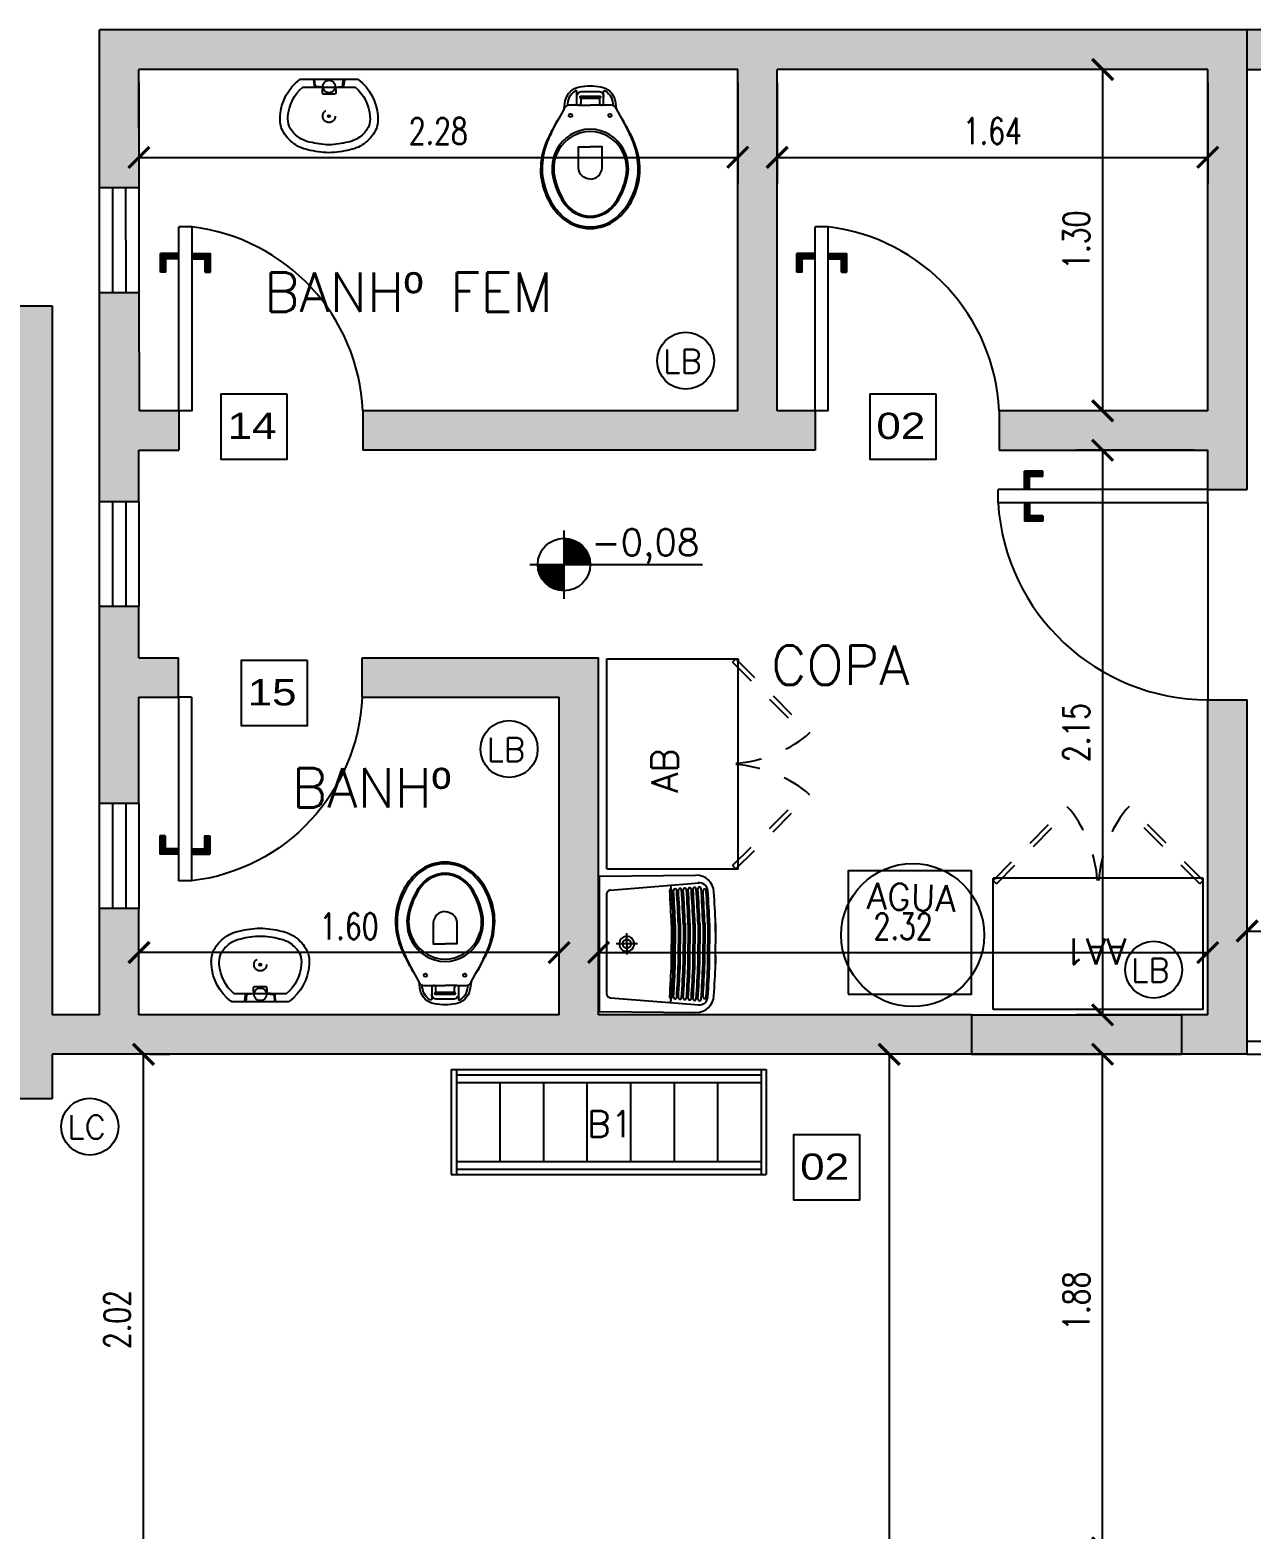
# Model space of a CAD drawing. Extents: x -36.1 to 57, y 1.4 to 46.9.
# Drawn here: x -4.8 to -0.15, y 41.24 to 46.95 of the extents above; entities that cross this region are included whole.
import ezdxf

# ---------------------------------------------------------------- set-up
doc = ezdxf.new("R2010")
doc.units = 0
doc.header["$LTSCALE"] = 0.02
doc.header["$PDMODE"] = 2
for name, pattern in [('C5', [60, 50, -5, 0, -5]), ('DASHDOT', [1, 0.5, -0.25, 0, -0.25]), ('HIDDEN2', [0.1875, 0.125, -0.0625])]:
    doc.linetypes.add(name, pattern=pattern)
doc.layers.get('0').update_dxf_attribs({"linetype": 'CONTINUOUS'})
doc.layers.get('DEFPOINTS').update_dxf_attribs({"linetype": 'CONTINUOUS'})
for name, color, linetype in [('ACESSORIOS', 6, 'CONTINUOUS'), ('BLOCOS', 1, 'CONTINUOUS'), ('CODIGO', 6, 'CONTINUOUS'), ('COTAS', 6, 'CONTINUOUS'), ('DIVISORIA', 5, 'CONTINUOUS'), ('ESQUADRIA', 1, 'CONTINUOUS'), ('ESQUADRIAS-F', 6, 'CONTINUOUS'), ('ESQUADRIAS-G', 1, 'CONTINUOUS'), ('MESAS', 1, 'CONTINUOUS'), ('PAREDE-SOL', 251, 'CONTINUOUS'), ('PAREDES', 7, 'CONTINUOUS'), ('PISO', 6, 'CONTINUOUS'), ('SAN', 6, 'CONTINUOUS'), ('TEXTO', 7, 'CONTINUOUS'), ('TEXTO-F', 6, 'CONTINUOUS')]:
    doc.layers.add(name, color=color, linetype=linetype)
doc.styles.add('COTAS', font='romans.shx', dxfattribs={"width": 0.75})
doc.styles.add('NUMERO', font='arial.ttf', dxfattribs={"width": 1.2, "height": 0.4})
doc.styles.add('ROMANS', font='simplex.shx')
doc.dimstyles.new('COTAS', dxfattribs={"dimtxt": 0.1, "dimasz": 0.08, "dimexe": 0.1, "dimexo": 0.05, "dimgap": 0.05, "dimtad": 1, "dimzin": 0, "dimdsep": 46, "dimtxsty": 'COTAS', "dimblk1": 'ARCHTICK', "dimblk2": 'ARCHTICK', "dimsah": 1, "dimcen": 2.5, "dimclrt": 1, "dimadec": 0, "dimazin": 0, "dimtfac": 1, "dimtdec": 4, "dimtmove": 2, "dimatfit": 3, "dimldrblk": 'ARCHTICK', "dimfxl": 1, "dimtvp": 1, "dimtolj": 1, "dimtzin": 0, "dimarcsym": 0})

# ---------------------------------------------------------------- blocks, each defined once
blk = doc.blocks.new('_ARCHTICK')
at = {"color": 0, "linetype": 'ByBlock', "const_width": 0.15}
blk.add_lwpolyline([(-0.5, -0.5), (0.5, 0.5)], dxfattribs=at)
blk = doc.blocks.new('*D93')
at = {"color": 0, "linetype": 'ByBlock'}
for p, q in [((-0.2126, 11.7769), (-1.6261, 11.7769)), ((-1.5261, 11.7769), (-1.5261, 2.2169)), ((-1.2633, 2.2169), (-1.6261, 2.2169))]:
    blk.add_line(p, q, dxfattribs=at)
at = {"layer": 'DEFPOINTS', "color": 0, "linetype": 'ByBlock'}
for p in [(-0.1626, 11.7769), (-1.5261, 2.2169), (-1.2133, 2.2169)]:
    blk.add_point(p, dxfattribs=at)
at = {"color": 0, "linetype": 'ByBlock', "xscale": 0.08, "yscale": 0.08, "zscale": 0.08}
for p, rotation in [((-1.5261, 11.7769), 90), ((-1.5261, 2.2169), 270)]:
    blk.add_blockref('_ARCHTICK', p, dxfattribs=dict(at, rotation=rotation))
at = {"color": 1, "linetype": 'ByBlock', "insert": (-1.6261, 6.9969), "char_height": 0.1, "attachment_point": 5, "rotation": 90, "style": 'COTAS'}
blk.add_mtext('\\A1;9.56', dxfattribs=at)
blk = doc.blocks.new('*D143')
at = {"color": 0, "linetype": 'ByBlock'}
for p, q in [((-0.1626, 11.8769), (-0.1626, 12.3462)), ((2.6498, 11.8769), (2.6498, 12.3462)), ((-0.1626, 12.2462), (2.6498, 12.2462))]:
    blk.add_line(p, q, dxfattribs=at)
at = {"layer": 'DEFPOINTS', "color": 0, "linetype": 'ByBlock'}
for p in [(2.6498, 12.2462), (-0.1626, 11.8269), (2.6498, 11.8269)]:
    blk.add_point(p, dxfattribs=at)
at = {"color": 0, "linetype": 'ByBlock', "xscale": 0.08, "yscale": 0.08, "zscale": 0.08, "rotation": 180}
blk.add_blockref('_ARCHTICK', (-0.1626, 12.2462), dxfattribs=at)
at = {"color": 0, "linetype": 'ByBlock', "xscale": 0.08, "yscale": 0.08, "zscale": 0.08}
blk.add_blockref('_ARCHTICK', (2.6498, 12.2462), dxfattribs=at)
at = {"color": 1, "linetype": 'ByBlock', "insert": (1.2436, 12.3462), "char_height": 0.1, "attachment_point": 5, "style": 'COTAS'}
blk.add_mtext('\\A1;2.81', dxfattribs=at)
blk = doc.blocks.new('B1')
at = {"layer": 'MESAS'}
for p, q in [((-0.02, 0), (1.18, 0)), ((-0.02, 0), (-0.02, -0.4)), ((0, 0), (0, -0.4)), ((0, -0.02), (1.16, -0.02)), ((0, -0.05), (1.16, -0.05)), ((0.1657, -0.05), (0.1657, -0.35)), ((0.3314, -0.05), (0.3314, -0.35)), ((0.4971, -0.05), (0.4971, -0.35)), ((0.6629, -0.05), (0.6629, -0.35)), ((0.8286, -0.05), (0.8286, -0.35)), ((0.9943, -0.05), (0.9943, -0.35)), ((1.16, 0), (1.16, -0.4)), ((1.18, 0), (1.18, -0.4)), ((0, -0.35), (1.16, -0.35)), ((0, -0.38), (1.16, -0.38)), ((-0.02, -0.4), (1.18, -0.4))]:
    blk.add_line(p, q, dxfattribs=at)
at = {"layer": 'CODIGO', "style": 'ROMANS'}
blk.add_text('B1', height=0.1, dxfattribs=at).set_placement((0.497, -0.2579))
blk = doc.blocks.new('LC')
at = {"layer": 'ACESSORIOS'}
blk.add_circle((0, 0), 0.1086, dxfattribs=at)
at = {"layer": 'CODIGO', "style": 'ROMANS'}
blk.add_text('LC', height=0.09, dxfattribs=at).set_placement((-0.0855, -0.047))
blk = doc.blocks.new('*D91')
at = {"color": 0, "linetype": 'ByBlock'}
for p, q in [((-4.3657, 9.7569), (-4.3657, 11.7769)), ((-4.3426, 11.7769), (-4.2657, 11.7769)), ((-4.6826, 9.7569), (-4.2657, 9.7569))]:
    blk.add_line(p, q, dxfattribs=at)
at = {"layer": 'DEFPOINTS', "color": 0, "linetype": 'ByBlock'}
for p in [(-4.3926, 11.7769), (-4.3657, 11.7769), (-4.7326, 9.7569)]:
    blk.add_point(p, dxfattribs=at)
at = {"color": 0, "linetype": 'ByBlock', "xscale": 0.08, "yscale": 0.08, "zscale": 0.08}
for p, rotation in [((-4.3657, 11.7769), 90), ((-4.3657, 9.7569), 270)]:
    blk.add_blockref('_ARCHTICK', p, dxfattribs=dict(at, rotation=rotation))
at = {"color": 1, "linetype": 'ByBlock', "insert": (-4.4657, 10.7669), "char_height": 0.1, "attachment_point": 5, "rotation": 90, "style": 'COTAS'}
blk.add_mtext('\\A1;2.02', dxfattribs=at)
blk = doc.blocks.new('*D90')
at = {"color": 0, "linetype": 'ByBlock'}
for p, q in [((-0.2126, 11.7769), (-0.813, 11.7769)), ((-0.713, 9.8969), (-0.713, 11.7769)), ((-0.2126, 9.8969), (-0.813, 9.8969))]:
    blk.add_line(p, q, dxfattribs=at)
at = {"layer": 'DEFPOINTS', "color": 0, "linetype": 'ByBlock'}
for p in [(-0.713, 11.7769), (-0.1626, 11.7769), (-0.1626, 9.8969)]:
    blk.add_point(p, dxfattribs=at)
at = {"color": 0, "linetype": 'ByBlock', "xscale": 0.08, "yscale": 0.08, "zscale": 0.08}
for p, rotation in [((-0.713, 11.7769), 90), ((-0.713, 9.8969), 270)]:
    blk.add_blockref('_ARCHTICK', p, dxfattribs=dict(at, rotation=rotation))
at = {"color": 1, "linetype": 'ByBlock', "insert": (-0.813, 10.8369), "char_height": 0.1, "attachment_point": 5, "rotation": 90, "style": 'COTAS'}
blk.add_mtext('\\A1;1.88', dxfattribs=at)
blk = doc.blocks.new('LB')
at = {"layer": 'ACESSORIOS'}
blk.add_circle((0, 0), 0.1086, dxfattribs=at)
at = {"layer": 'CODIGO', "style": 'ROMANS'}
blk.add_text('LB', height=0.09, dxfattribs=at).set_placement((-0.0855, -0.047))
blk = doc.blocks.new('*D142')
at = {"color": 0, "linetype": 'ByBlock'}
for p, q in [((-4.3829, 15.4769), (-4.3829, 15.0921)), ((-2.1026, 15.4769), (-2.1026, 15.0921)), ((-4.3829, 15.1921), (-2.1026, 15.1921))]:
    blk.add_line(p, q, dxfattribs=at)
at = {"layer": 'DEFPOINTS', "color": 0, "linetype": 'ByBlock'}
for p in [(-4.3829, 15.5269), (-2.1026, 15.5269), (-2.1026, 15.1921)]:
    blk.add_point(p, dxfattribs=at)
at = {"color": 0, "linetype": 'ByBlock', "xscale": 0.08, "yscale": 0.08, "zscale": 0.08, "rotation": 180}
blk.add_blockref('_ARCHTICK', (-4.3829, 15.1921), dxfattribs=at)
at = {"color": 0, "linetype": 'ByBlock', "xscale": 0.08, "yscale": 0.08, "zscale": 0.08}
blk.add_blockref('_ARCHTICK', (-2.1026, 15.1921), dxfattribs=at)
at = {"color": 1, "linetype": 'ByBlock', "insert": (-3.2428, 15.2921), "char_height": 0.1, "attachment_point": 5, "style": 'COTAS'}
blk.add_mtext('\\A1;2.28', dxfattribs=at)
blk = doc.blocks.new('*D141')
at = {"color": 0, "linetype": 'ByBlock'}
for p, q in [((-4.3826, 11.9769), (-4.3826, 12.2644)), ((-2.7826, 11.9769), (-2.7826, 12.2644)), ((-2.7826, 12.1644), (-4.3826, 12.1644))]:
    blk.add_line(p, q, dxfattribs=at)
at = {"layer": 'DEFPOINTS', "color": 0, "linetype": 'ByBlock'}
for p in [(-4.3826, 12.1644), (-4.3826, 11.9269), (-2.7826, 11.9269)]:
    blk.add_point(p, dxfattribs=at)
at = {"color": 0, "linetype": 'ByBlock', "xscale": 0.08, "yscale": 0.08, "zscale": 0.08, "rotation": 180}
blk.add_blockref('_ARCHTICK', (-4.3826, 12.1644), dxfattribs=at)
at = {"color": 0, "linetype": 'ByBlock', "xscale": 0.08, "yscale": 0.08, "zscale": 0.08}
blk.add_blockref('_ARCHTICK', (-2.7826, 12.1644), dxfattribs=at)
at = {"color": 1, "linetype": 'ByBlock', "insert": (-3.5826, 12.2644), "char_height": 0.1, "attachment_point": 5, "style": 'COTAS'}
blk.add_mtext('\\A1;1.60', dxfattribs=at)
blk = doc.blocks.new('A$C7B783AE8')
at = {"layer": 'ESQUADRIAS-F'}
blk.add_arc((-0.0332, 0.7376), 0.7384, 272.5737, 353.1841, dxfattribs=at)
at = {"layer": 'ESQUADRIAS-G'}
for p, q in [((0.5284, 0.75), (0.5284, 0.77)), ((0.5284, 0.77), (0.5984, 0.77)), ((0.5284, 0.75), (0.5784, 0.75)), ((0.5784, 0.7), (0.5784, 0.75)), ((0.5984, 0.7), (0.5984, 0.77)), ((0, 0.7), (0.7, 0.7)), ((0, 0.65), (0, 0.7)), ((0.7, 0.65), (0.7, 0.7)), ((0, 0.65), (0.7, 0.65)), ((0.5784, 0.65), (0.5784, 0.6)), ((0.5984, 0.65), (0.5984, 0.58)), ((0.5284, 0.6), (0.5784, 0.6)), ((0.5284, 0.6), (0.5284, 0.58)), ((0.5284, 0.58), (0.5984, 0.58))]:
    blk.add_line(p, q, dxfattribs=at)
for points in [[(0.5284, 0.75), (0.5784, 0.75), (0.5284, 0.77), (0.5984, 0.77)], [(0.5984, 0.7), (0.5984, 0.77), (0.5784, 0.7), (0.5784, 0.75)], [(0.5984, 0.58), (0.5984, 0.65), (0.5784, 0.6), (0.5784, 0.65)], [(0.5284, 0.58), (0.5984, 0.58), (0.5284, 0.6), (0.5784, 0.6)]]:
    blk.add_solid(points, dxfattribs=at)
blk = doc.blocks.new('A$C7BC71DF2')
at = {"layer": 'SAN'}
blk.add_line((0.0575, 0.2095), (0.0575, 0.1625), dxfattribs=at)
for points in [[(0.28, 0.186, -0.054423), (0.269, 0.106, -0.129975), (0.2405, 0.046, -0.115349), (0.19, 0.006, -0.10182), (0.14, 0, -0.216856), (0.0015, 0.0745, -0.186978), (0, 0.0775), (0, 0.186), (0, 0.2945, -0.186978), (0.0015, 0.2975, -0.216856), (0.14, 0.372, -0.10182), (0.19, 0.366, -0.115349), (0.2405, 0.326, -0.129975), (0.269, 0.266, -0.054423)], [(0.25, 0.186, -0.054504), (0.2397, 0.1124, -0.133347), (0.2173, 0.065, -0.112344), (0.1788, 0.0339, -0.097819), (0.1423, 0.0299, -0.205179), (0.03, 0.0869), (0.03, 0.2852, -0.205179), (0.1423, 0.3421, -0.097819), (0.1788, 0.3381, -0.112344), (0.2173, 0.307, -0.133347), (0.2397, 0.2596, -0.054504)]]:
    blk.add_lwpolyline(points, format="xyb", close=True, dxfattribs=at)
for points in [[(0.0359, 0.2082, -0.511016), (0.03, 0.212), (0.0275, 0.235, 0.298443), (0.0245, 0.239), (0, 0.2405)], [(0.0025, 0.2445), (0.023, 0.2425, -0.358326), (0.0295, 0.236), (0.032, 0.213, 0.447938), (0.0355, 0.2105, -0.216474), (0.0575, 0.2095)], [(0.0359, 0.1638, 0.511016), (0.03, 0.16), (0.0275, 0.137, -0.298443), (0.0245, 0.133), (0, 0.1315)], [(0.0025, 0.1275), (0.023, 0.1295, 0.358326), (0.0295, 0.136), (0.032, 0.159, -0.447938), (0.0355, 0.1615, 0.216474), (0.0575, 0.1625)]]:
    blk.add_lwpolyline(points, format="xyb", dxfattribs=at)
for centre, radius in [((0.028, 0.186), 0.024), ((0.141, 0.186), 0.004)]:
    blk.add_circle(centre, radius, dxfattribs=at)
at = {"layer": 'SAN', "linetype": 'DASHDOT'}
blk.add_circle((0.141, 0.186), 0.024, dxfattribs=at)
blk = doc.blocks.new('A$C00673D98')
at = {"layer": 'SAN'}
for points in [[(0.0886, 0.4572, 0.047116), (0.0887, 0.4577), (0.0932, 0.4869, -0.305161), (0.148, 0.54, -0.049506), (0.188, 0.544, -0.049506), (0.228, 0.54, -0.305161), (0.2828, 0.4869), (0.2873, 0.4577, 0.047116), (0.2874, 0.4572)], [(0.137, 0.47), (0.137, 0.5025), (0.137, 0.5209, 0.5854), (0.1309, 0.5244, 0.134872), (0.108, 0.5, 0.082359), (0.1003, 0.4687)], [(0.137, 0.5025, -0.414214), (0.157, 0.5225), (0.188, 0.5225), (0.219, 0.5225, -0.414214), (0.239, 0.5025)], [(0.239, 0.47), (0.239, 0.5025), (0.239, 0.5209, -0.5854), (0.2451, 0.5244, -0.134872), (0.268, 0.5, -0.082359), (0.2757, 0.4687)], [(0.143, 0.47), (0.1075, 0.47, 0.269143), (0.0902, 0.4599), (0.0886, 0.4572, -0.044891), (0.0883, 0.4567), (0.068, 0.42, 0.036783), (0.056, 0.4, 0.0196), (0.035, 0.36, 0.056836), (0.01, 0.3, 0.089116), (0, 0.2, 0.095425), (0.0325, 0.1, 0.091656), (0.088, 0.0345, 0.16072), (0.188, 0, 0.16072), (0.288, 0.0345, 0.091656), (0.3435, 0.1, 0.095425), (0.376, 0.2, 0.089116), (0.366, 0.3, 0.056836), (0.341, 0.36, 0.0196), (0.32, 0.4, 0.036783), (0.308, 0.42), (0.2877, 0.4567, -0.044891), (0.2874, 0.4572), (0.2858, 0.4599, 0.269143), (0.2685, 0.47), (0.233, 0.47)], [(0.143, 0.47, 0.414214), (0.153, 0.48), (0.153, 0.493, 0.226163), (0.1504, 0.4984, -0.733322), (0.153, 0.505), (0.188, 0.505), (0.223, 0.505, -0.733322), (0.2256, 0.4984, 0.226163), (0.223, 0.493), (0.223, 0.48, 0.414214), (0.233, 0.47)], [(0.068, 0.42), (0.057, 0.4, 0.0204), (0.038, 0.36, 0.050595), (0.0145, 0.3, 0.089432), (0.0065, 0.2, 0.098712), (0.0405, 0.1, 0.072481), (0.088, 0.043, 0.182574), (0.188, 0.007, 0.182574), (0.288, 0.043, 0.072481), (0.3355, 0.1, 0.098712), (0.3695, 0.2, 0.089432), (0.3615, 0.3, 0.050595), (0.338, 0.36, 0.0204), (0.319, 0.4), (0.308, 0.42)], [(0.188, 0.188, -0.394755), (0.143, 0.232), (0.143, 0.312), (0.188, 0.312)], [(0.188, 0.188, 0.394755), (0.233, 0.232), (0.233, 0.312), (0.188, 0.312)]]:
    blk.add_lwpolyline(points, format="xyb", dxfattribs=at)
for points in [[(0.143, 0.47), (0.1879, 0.47)], [(0.153, 0.4965), (0.188, 0.4965), (0.223, 0.4965)], [(0.233, 0.47), (0.1881, 0.47)]]:
    blk.add_lwpolyline(points, dxfattribs=at)
for points in [[(0.316, 0.3, 0.278895), (0.188, 0.3785, 0.278895), (0.06, 0.3, 0.167831), (0.0455, 0.2, 0.098952), (0.086, 0.1, 0.247323), (0.188, 0.043, 0.247323), (0.29, 0.1, 0.098952), (0.3305, 0.2, 0.167831)], [(0.307, 0.3, 0.264523), (0.188, 0.37, 0.264523), (0.069, 0.3, 0.185303), (0.0515, 0.2, 0.106842), (0.093, 0.1, 0.250606), (0.188, 0.048, 0.250606), (0.283, 0.1, 0.106842), (0.3245, 0.2, 0.185303)]]:
    blk.add_lwpolyline(points, format="xyb", close=True, dxfattribs=at)
for centre in [(0.113, 0.431), (0.263, 0.431)]:
    blk.add_circle(centre, 0.0065, dxfattribs=at)
blk = doc.blocks.new('*D140')
at = {"color": 0, "linetype": 'ByBlock'}
for p, q in [((-0.3626, 15.5269), (-0.813, 15.5269)), ((-0.713, 15.5269), (-0.713, 14.2269)), ((-0.3626, 14.2269), (-0.813, 14.2269))]:
    blk.add_line(p, q, dxfattribs=at)
at = {"layer": 'DEFPOINTS', "color": 0, "linetype": 'ByBlock'}
for p in [(-0.3126, 15.5269), (-0.713, 14.2269), (-0.3126, 14.2269)]:
    blk.add_point(p, dxfattribs=at)
at = {"color": 0, "linetype": 'ByBlock', "xscale": 0.08, "yscale": 0.08, "zscale": 0.08}
for p, rotation in [((-0.713, 15.5269), 90), ((-0.713, 14.2269), 270)]:
    blk.add_blockref('_ARCHTICK', p, dxfattribs=dict(at, rotation=rotation))
at = {"color": 1, "linetype": 'ByBlock', "insert": (-0.813, 14.8769), "char_height": 0.1, "attachment_point": 5, "rotation": 90, "style": 'COTAS'}
blk.add_mtext('\\A1;1.30', dxfattribs=at)
blk = doc.blocks.new('*D138')
at = {"color": 0, "linetype": 'ByBlock'}
for p, q in [((-2.6326, 11.9769), (-2.6326, 12.2644)), ((-0.3126, 11.9769), (-0.3126, 12.2644)), ((-2.6326, 12.1644), (-0.3126, 12.1644))]:
    blk.add_line(p, q, dxfattribs=at)
at = {"layer": 'DEFPOINTS', "color": 0, "linetype": 'ByBlock'}
for p in [(-0.3126, 12.1644), (-2.6326, 11.9269), (-0.3126, 11.9269)]:
    blk.add_point(p, dxfattribs=at)
at = {"color": 0, "linetype": 'ByBlock', "xscale": 0.08, "yscale": 0.08, "zscale": 0.08, "rotation": 180}
blk.add_blockref('_ARCHTICK', (-2.6326, 12.1644), dxfattribs=at)
at = {"color": 0, "linetype": 'ByBlock', "xscale": 0.08, "yscale": 0.08, "zscale": 0.08}
blk.add_blockref('_ARCHTICK', (-0.3126, 12.1644), dxfattribs=at)
at = {"color": 1, "linetype": 'ByBlock', "insert": (-1.4726, 12.2644), "char_height": 0.1, "attachment_point": 5, "style": 'COTAS'}
blk.add_mtext('\\A1;2.32', dxfattribs=at)
blk = doc.blocks.new('AB')
at = {"layer": 'CODIGO', "linetype": 'HIDDEN2'}
for p, q in [((0, -0.491), (0.281, -0.7729)), ((0.0127, -0.4782), (0.2937, -0.7602)), ((0.7873, -0.4782), (0.5063, -0.7602)), ((0.8, -0.491), (0.519, -0.7729)), ((0.281, -0.7729), (0.2937, -0.7602)), ((0.519, -0.7729), (0.5063, -0.7602))]:
    blk.add_line(p, q, dxfattribs=at)
for centre, start, end in [((-0.0946, -0.4559), 321.9199, 355.9227), ((0.8946, -0.4559), 184.0773, 218.0801)]:
    blk.add_arc(centre, 0.4933, start, end, dxfattribs=at)
at = {"layer": 'MESAS'}
for p, q in [((0, 0), (0.8, 0)), ((0, 0), (0, -0.5)), ((0.8, 0), (0.8, -0.5)), ((0, -0.5), (0.013, -0.5)), ((0.013, -0.5), (0.782, -0.5)), ((0.782, -0.5), (0.8, -0.5)), ((0.8, -0.5), (0.787, -0.5))]:
    blk.add_line(p, q, dxfattribs=at)
at = {"layer": 'MESAS', "linetype": 'HIDDEN2'}
for p, q in [((0.0127, -0.4782), (0, -0.491)), ((0.7873, -0.4782), (0.8, -0.491))]:
    blk.add_line(p, q, dxfattribs=at)
at = {"layer": 'CODIGO', "style": 'ROMANS'}
blk.add_text('AB', height=0.1, dxfattribs=at).set_placement((0.291, -0.2702))
blk = doc.blocks.new('C05-022P')
for p, q in [((0.0036, 0.3244), (0.4638, 0.3286)), ((0.0036, 0.3244), (0.0036, 0.0578)), ((0.0038, 0.3244), (0.0038, -0.3202)), ((0.0567, 0.2582), (0.4793, 0.2926)), ((0.0381, 0.238), (0.0381, -0.2342)), ((0.3474, 0.0942), (0.3474, 0.0019)), ((0.3571, 0.0944), (0.3571, 0.0019)), ((0.3653, 0.0946), (0.3653, 0.0019)), ((0.3805, 0.0949), (0.3805, 0.0019)), ((0.3886, 0.0983), (0.3886, 0.0019)), ((0.4038, 0.0983), (0.4038, 0.0019)), ((0.412, 0.0983), (0.412, 0.0019)), ((0.4272, 0.0983), (0.4272, 0.0019)), ((0.4353, 0.0983), (0.4353, 0.0019)), ((0.4506, 0.0983), (0.4506, 0.0019)), ((0.4587, 0.0983), (0.4587, 0.0019)), ((0.4739, 0.0983), (0.4739, 0.0019)), ((0.482, 0.0983), (0.482, 0.0019)), ((0.4973, 0.0983), (0.4973, 0.0019)), ((0.5054, 0.0983), (0.5054, 0.0019)), ((0.5206, 0.0983), (0.5206, 0.0019)), ((0.5288, 0.0983), (0.5288, 0.0019)), ((0.557, 0.0983), (0.557, 0.0019)), ((0.557, 0.0578), (0.557, 0.0983)), ((0.3474, -0.0905), (0.3474, 0.0019)), ((0.3571, -0.0907), (0.3571, 0.0019)), ((0.3653, -0.0908), (0.3653, 0.0019)), ((0.3805, -0.0911), (0.3805, 0.0019)), ((0.3886, -0.0946), (0.3886, 0.0019)), ((0.4038, -0.0946), (0.4038, 0.0019)), ((0.412, -0.0946), (0.412, 0.0019)), ((0.4272, -0.0946), (0.4272, 0.0019)), ((0.4353, -0.0946), (0.4353, 0.0019)), ((0.4506, -0.0946), (0.4506, 0.0019)), ((0.4587, -0.0946), (0.4587, 0.0019)), ((0.4739, -0.0946), (0.4739, 0.0019)), ((0.482, -0.0946), (0.482, 0.0019)), ((0.4973, -0.0946), (0.4973, 0.0019)), ((0.5054, -0.0946), (0.5054, 0.0019)), ((0.5206, -0.0946), (0.5206, 0.0019)), ((0.5288, -0.0946), (0.5288, 0.0019)), ((0.557, -0.0946), (0.557, 0.0019)), ((0.0036, -0.3206), (0.0036, -0.0541)), ((0.557, -0.0541), (0.557, -0.0946)), ((0.0567, -0.2544), (0.4793, -0.2888)), ((0.0036, -0.3206), (0.4638, -0.3248))]:
    blk.add_line(p, q)
at = {"linetype": 'C5'}
for p, q in [((0.1852, 0.0019), (0.0839, 0.0019)), ((0.1345, 0.0019), (0.1345, 0.0525)), ((0.1345, 0.0019), (0.1345, -0.0488))]:
    blk.add_line(p, q, dxfattribs=at)
for centre, radius, start, end in [((0.4646, 0.2437), 0.0849, 3.55001, 90.52562), ((0.4801, 0.2519), 0.0407, 3.61053, 98.09777), ((0.0584, 0.238), 0.0203, 94.6512, 180), ((0.3341, 0.2702), 0.0116, 299.28018, 69.77982), ((0.3438, 0.2571), 0.00497, 350.82459, 196.63411), ((-5.9608, -0.155), 6.3132, 2.2622, 3.72935), ((-5.9608, -0.155), 6.3229, 2.26046, 3.72935), ((0.3645, 0.256), 0.00762, 3.71758, 183.71761), ((-5.9608, -0.155), 6.331, 2.25901, 3.71758), ((-5.9608, -0.155), 6.3462, 2.2563, 3.71758), ((0.3877, 0.2578), 0.00762, 3.71996, 183.71999), ((-5.9608, -0.155), 6.3543, 2.22557, 3.71996), ((-5.9608, -0.155), 6.3696, 2.22557, 3.71996), ((0.411, 0.2596), 0.00762, 3.72233, 183.72234), ((-5.9608, -0.155), 6.3777, 2.22557, 3.72233), ((-5.9608, -0.155), 6.3929, 2.22557, 3.72233), ((0.4343, 0.2614), 0.00762, 3.72467, 183.7247), ((-5.9608, -0.155), 6.401, 2.22557, 3.72935), ((-5.9608, -0.155), 6.4163, 2.22557, 3.72467), ((0.4576, 0.2631), 0.00762, 3.727, 183.72701), ((-5.9608, -0.155), 6.4244, 2.22557, 3.72935), ((-5.9608, -0.155), 6.4396, 2.22557, 3.727), ((0.4809, 0.2649), 0.00762, 3.72934, 183.72935), ((-5.9608, -0.155), 6.4477, 2.22557, 3.72935), ((-5.9608, -0.155), 6.463, 2.22557, 3.72935), ((0.505, 0.2545), 0.00769, 355.41161, 191.81672), ((-5.9608, -0.155), 6.4711, 2.22557, 3.61416), ((-5.9608, -0.155), 6.4863, 2.22557, 3.61416), ((-5.9608, -0.155), 6.4945, 2.22557, 3.61416), ((-5.9608, -0.155), 6.5227, 2.22557, 3.55002), ((0.1345, 0.0019), 0.0354, 0, 180), ((0.1345, 0.0019), 0.0354, 180, 0), ((0.1345, 0.0019), 0.0205, 0, 180), ((0.1345, 0.0019), 0.0205, 180, 0), ((-5.9608, 0.1587), 6.3132, 356.27065, 357.7378), ((-5.9608, 0.1587), 6.3229, 356.27065, 357.73954), ((-5.9608, 0.1587), 6.331, 356.28242, 357.74099), ((-5.9608, 0.1587), 6.3462, 356.28242, 357.7437), ((-5.9608, 0.1587), 6.3543, 356.28004, 357.77443), ((-5.9608, 0.1587), 6.3696, 356.28004, 357.77443), ((-5.9608, 0.1587), 6.3777, 356.27767, 357.77443), ((-5.9608, 0.1587), 6.3929, 356.27767, 357.77443), ((-5.9608, 0.1587), 6.401, 356.27065, 357.77443), ((-5.9608, 0.1587), 6.4163, 356.27533, 357.77443), ((-5.9608, 0.1587), 6.4244, 356.27065, 357.77443), ((-5.9608, 0.1587), 6.4396, 356.273, 357.77443), ((-5.9608, 0.1587), 6.4477, 356.27065, 357.77443), ((-5.9608, 0.1587), 6.463, 356.27065, 357.77443), ((-5.9608, 0.1587), 6.4711, 356.38584, 357.77443), ((-5.9608, 0.1587), 6.4863, 356.38584, 357.77443), ((-5.9608, 0.1587), 6.4945, 356.38584, 357.77443), ((-5.9608, 0.1587), 6.5227, 356.44998, 357.77443), ((0.0584, -0.2342), 0.0203, 180, 265.3488), ((0.3341, -0.2664), 0.0116, 290.22018, 60.71982), ((0.3438, -0.2533), 0.00497, 163.36589, 9.17541), ((0.3645, -0.2523), 0.00762, 176.28239, 356.28242), ((0.3877, -0.254), 0.00762, 176.28001, 356.28004), ((0.411, -0.2558), 0.00762, 176.27766, 356.27767), ((0.4343, -0.2576), 0.00762, 176.2753, 356.27533), ((0.4576, -0.2594), 0.00762, 176.27299, 356.273), ((0.4646, -0.2399), 0.0849, 269.47438, 356.44999), ((0.4809, -0.2612), 0.00762, 176.27065, 356.27066), ((0.4801, -0.2481), 0.0407, 261.90223, 356.38947), ((0.505, -0.2508), 0.00769, 168.18328, 4.58839)]:
    blk.add_arc(centre, radius, start, end)
blk = doc.blocks.new('*D137')
at = {"color": 0, "linetype": 'ByBlock'}
for p, q in [((-0.3626, 14.0769), (-0.813, 14.0769)), ((-0.713, 14.0769), (-0.713, 11.9269)), ((-0.3626, 11.9269), (-0.813, 11.9269))]:
    blk.add_line(p, q, dxfattribs=at)
at = {"layer": 'DEFPOINTS', "color": 0, "linetype": 'ByBlock'}
for p in [(-0.3126, 14.0769), (-0.713, 11.9269), (-0.3126, 11.9269)]:
    blk.add_point(p, dxfattribs=at)
at = {"color": 0, "linetype": 'ByBlock', "xscale": 0.08, "yscale": 0.08, "zscale": 0.08}
for p, rotation in [((-0.713, 14.0769), 90), ((-0.713, 11.9269), 270)]:
    blk.add_blockref('_ARCHTICK', p, dxfattribs=dict(at, rotation=rotation))
at = {"color": 1, "linetype": 'ByBlock', "insert": (-0.813, 13.0019), "char_height": 0.1, "attachment_point": 5, "rotation": 90, "style": 'COTAS'}
blk.add_mtext('\\A1;2.15', dxfattribs=at)
blk = doc.blocks.new('A$C05567B69')
at = {"layer": 'ESQUADRIAS-F'}
blk.add_arc((0.8, 0), 0.8, 93.5833, 180, dxfattribs=at)
at = {"layer": 'ESQUADRIAS-G'}
for p, q in [((0.75, 0), (0.75, 0.7984)), ((0.75, 0.7984), (0.8, 0.7984)), ((0.8, 0), (0.8, 0.7984)), ((0.68, 0.6284), (0.68, 0.6984)), ((0.75, 0.6984), (0.68, 0.6984)), ((0.8, 0.6984), (0.87, 0.6984)), ((0.87, 0.6284), (0.87, 0.6984)), ((0.7, 0.6284), (0.68, 0.6284)), ((0.7, 0.6284), (0.7, 0.6784)), ((0.75, 0.6784), (0.7, 0.6784)), ((0.8, 0.6784), (0.85, 0.6784)), ((0.85, 0.6284), (0.85, 0.6784)), ((0.85, 0.6284), (0.87, 0.6284)), ((0.75, 0), (0.8, 0))]:
    blk.add_line(p, q, dxfattribs=at)
for points in [[(0.68, 0.6984), (0.75, 0.6984), (0.7, 0.6784), (0.75, 0.6784)], [(0.68, 0.6284), (0.68, 0.6984), (0.7, 0.6284), (0.7, 0.6784)], [(0.8, 0.6984), (0.87, 0.6984), (0.8, 0.6784), (0.85, 0.6784)], [(0.85, 0.6284), (0.85, 0.6784), (0.87, 0.6284), (0.87, 0.6984)]]:
    blk.add_solid(points, dxfattribs=at)
blk = doc.blocks.new('AA1')
at = {"layer": 'CODIGO', "linetype": 'HIDDEN2'}
for p, q in [((0, -0.491), (0.281, -0.7729)), ((0.0127, -0.4782), (0.2937, -0.7602)), ((0.7873, -0.4782), (0.5063, -0.7602)), ((0.8, -0.491), (0.519, -0.7729)), ((0.281, -0.7729), (0.2937, -0.7602)), ((0.519, -0.7729), (0.5063, -0.7602))]:
    blk.add_line(p, q, dxfattribs=at)
for centre, start, end in [((-0.0946, -0.4559), 321.9199, 355.9227), ((0.8946, -0.4559), 184.0773, 218.0801)]:
    blk.add_arc(centre, 0.4933, start, end, dxfattribs=at)
at = {"layer": 'MESAS'}
for p, q in [((0, 0), (0, -0.5)), ((0, 0), (0.8, 0)), ((0.8, 0), (0.8, -0.5)), ((0, -0.5), (0.013, -0.5)), ((0.013, -0.5), (0.782, -0.5)), ((0.782, -0.5), (0.8, -0.5)), ((0.8, -0.5), (0.787, -0.5))]:
    blk.add_line(p, q, dxfattribs=at)
at = {"layer": 'MESAS', "linetype": 'HIDDEN2'}
for p, q in [((0.0127, -0.4782), (0, -0.491)), ((0.7873, -0.4782), (0.8, -0.491))]:
    blk.add_line(p, q, dxfattribs=at)
at = {"layer": 'CODIGO', "style": 'ROMANS'}
blk.add_text('AA1', height=0.1, dxfattribs=at).set_placement((0.291, -0.2702))
blk = doc.blocks.new('*D139')
at = {"color": 0, "linetype": 'ByBlock'}
for p, q in [((-1.9526, 15.4769), (-1.9526, 15.0921)), ((-0.3126, 15.4769), (-0.3126, 15.0921)), ((-1.9526, 15.1921), (-0.3126, 15.1921))]:
    blk.add_line(p, q, dxfattribs=at)
at = {"layer": 'DEFPOINTS', "color": 0, "linetype": 'ByBlock'}
for p in [(-1.9526, 15.5269), (-0.3126, 15.5269), (-0.3126, 15.1921)]:
    blk.add_point(p, dxfattribs=at)
at = {"color": 0, "linetype": 'ByBlock', "xscale": 0.08, "yscale": 0.08, "zscale": 0.08, "rotation": 180}
blk.add_blockref('_ARCHTICK', (-1.9526, 15.1921), dxfattribs=at)
at = {"color": 0, "linetype": 'ByBlock', "xscale": 0.08, "yscale": 0.08, "zscale": 0.08}
blk.add_blockref('_ARCHTICK', (-0.3126, 15.1921), dxfattribs=at)
at = {"color": 1, "linetype": 'ByBlock', "insert": (-1.1326, 15.2921), "char_height": 0.1, "attachment_point": 5, "style": 'COTAS'}
blk.add_mtext('\\A1;1.64', dxfattribs=at)

msp = doc.modelspace()

# ---------------------------------------------------------------- hatches: boundary and pattern name
at = {"layer": 'PAREDE-SOL'}
for points in [[(-0.3126, 46.7973), (-0.3126, 45.4973), (-1.1075, 45.4973), (-1.1075, 45.3473), (-0.3126, 45.3473), (-0.3126, 45.1973), (-0.1626, 45.1973), (-0.1626, 46.7973), (-0.1626, 46.9473), (-4.5326, 46.9473), (-4.5326, 46.3473), (-4.3821, 46.3473), (-4.3829, 46.7973), (-2.1026, 46.7973), (-2.1026, 45.4973), (-3.5304, 45.4973), (-3.5304, 45.3473), (-1.8075, 45.3473), (-1.8075, 45.4973), (-1.9526, 45.4973), (-1.9526, 46.7973)], [(-0.3126, 43.1973), (-0.4126, 43.1973), (-0.4126, 43.0473), (-0.1626, 43.0473), (-0.1626, 44.3973), (-0.3126, 44.3973)], [(-0.4126, 43.0473), (-0.4126, 43.1973), (-1.2126, 43.1973), (-1.2126, 43.0473)]]:
    msp.add_hatch(color=256, dxfattribs=at).paths.add_polyline_path(points)
h = msp.add_hatch(color=256, dxfattribs=at)
h.paths.add_polyline_path([(-0.1626, 46.9473), (-0.1626, 46.7973), (1.7074, 46.7973), (3.8574, 46.7973), (3.8574, 45.5373), (7.2174, 45.5373), (7.2174, 42.6316), (7.2182, 42.6316), (7.2182, 42.6196), (7.236, 42.6196, -1), (7.236, 42.6151), (7.2174, 42.6151), (7.2174, 42.5949, 0.00373), (7.2359, 42.5989, -1.185249), (7.2368, 42.5945, -0.003911), (7.2174, 42.5903), (7.2174, 40.0336), (7.3674, 40.0336), (7.3674, 46.9473)])
h.paths.add_polyline_path([(7.2174, 46.7973), (7.2174, 45.6873), (4.0074, 45.6873), (4.0074, 46.7973)], flags=16)
h.paths.add_polyline_path([(7.217, 42.5949, 0.00006), (7.2173, 42.5949), (7.217, 42.5949)], flags=17)
h.paths.add_polyline_path([(7.3674, 38.3547), (7.2174, 38.3547), (7.2174, 34.2294), (6.4752, 33.4873), (5.9274, 33.4873), (3.2123, 33.4873), (3.2123, 33.3373), (5.9274, 33.3373), (6.5374, 33.3373), (7.3674, 34.1673)])
h = msp.add_hatch(color=256, dxfattribs=at)
h.paths.add_polyline_path([(-4.3804, 45.4973), (-4.3817, 45.9473), (-4.5326, 45.9473), (-4.5326, 45.1523), (-4.3829, 45.1523), (-4.3829, 45.3473), (-4.2304, 45.3473), (-4.2304, 45.4973)])
h.paths.add_polyline_path([(-4.5326, 44.0023), (-4.3826, 44.0023), (-4.3826, 44.4073), (-4.2326, 44.4073), (-4.2326, 44.5573), (-4.3829, 44.5573), (-4.3829, 44.7523), (-4.5326, 44.7523)])
h = msp.add_hatch(color=256, dxfattribs=at)
h.paths.add_polyline_path([(-4.8626, 45.7473), (-4.8626, 42.8773), (-4.7126, 42.8773), (-4.7126, 43.0473), (-1.2126, 43.0473), (-1.2126, 43.1973), (-2.6326, 43.1973), (-2.6326, 44.5573), (-3.5326, 44.5573), (-3.5326, 44.4073), (-2.7826, 44.4073), (-2.7826, 43.1973), (-4.3826, 43.1973), (-4.3826, 43.6023), (-4.5326, 43.6023), (-4.5326, 43.1973), (-4.7126, 43.1973), (-4.7126, 45.8973), (-12.5126, 45.8973), (-12.5126, 33.3373), (-11.4026, 33.3373), (-11.4026, 33.4873), (-12.3626, 33.4873), (-12.3626, 45.7473), (-11.1226, 45.7473), (-11.1226, 44.6773), (-10.9726, 44.6773), (-10.9726, 45.7473)])
h.paths.add_polyline_path([(-11.1573, 44.6916), (-10.9739, 44.6916), (-10.9739, 44.8416), (-11.1573, 44.8416)], flags=25)

# ---------------------------------------------------------------- linework, layer by layer
at = {"layer": 'COTAS'}
for p, q in [((-2.7641, 45.0418), (-2.7641, 44.7818)), ((-2.8941, 44.9118), (-2.2369, 44.9118))]:
    msp.add_line(p, q, dxfattribs=at)
at = {"layer": 'COTAS', "const_width": 0.1}
for points in [[(-2.7141, 44.9118, 0.414214), (-2.7641, 44.9618, 1)], [(-2.8141, 44.9118, 0.414214), (-2.7641, 44.8618, 0.414214)]]:
    msp.add_lwpolyline(points, format="xyb", dxfattribs=at)
at = {"layer": 'COTAS'}
msp.add_circle((-2.7641, 44.9118), 0.1, dxfattribs=at)
at = {"layer": 'DIVISORIA'}
for p, q in [((-0.1626, 43.0973), (-0.0284, 43.0973)), ((-0.1626, 43.0473), (-0.0284, 43.0473))]:
    msp.add_line(p, q, dxfattribs=at)
msp.add_lwpolyline([(-1.6815, 43.2766), (-1.2118, 43.2766), (-1.2118, 43.7458), (-1.6815, 43.7458)], close=True, dxfattribs=at)
msp.add_circle((-1.4364, 43.501), 0.2724, dxfattribs=at)
at = {"layer": 'ESQUADRIA'}
for p, q in [((-4.5326, 45.9473), (-4.5326, 46.3473)), ((-4.4826, 45.9473), (-4.4826, 46.3473)), ((-4.4317, 45.9472), (-4.4321, 46.3472)), ((-4.3817, 45.9473), (-4.3821, 46.3473)), ((-4.5326, 44.7523), (-4.5326, 45.1523)), ((-4.4826, 44.7523), (-4.4826, 45.1523)), ((-4.4329, 45.1523), (-4.4329, 44.7523)), ((-4.3829, 45.1523), (-4.3829, 44.7523)), ((-4.5326, 43.6023), (-4.5326, 44.0023)), ((-4.4826, 43.6023), (-4.4826, 44.0023)), ((-4.4326, 44.0023), (-4.4326, 43.6023)), ((-4.3826, 44.0023), (-4.3826, 43.6023))]:
    msp.add_line(p, q, dxfattribs=at)
at = {"layer": 'PAREDE-SOL'}
msp.add_line((-0.1626, 46.7973), (-0.1626, 46.9473), dxfattribs=at)
at = {"layer": 'PAREDES'}
for p, q in [((7.3674, 46.9473), (-4.5326, 46.9473)), ((-4.5326, 46.3473), (-4.5326, 46.9473)), ((-2.1026, 46.7973), (-4.3829, 46.7973)), ((-4.3821, 46.3473), (-4.3829, 46.7973)), ((-2.1026, 45.4973), (-2.1026, 46.7973)), ((-1.9526, 45.4973), (-1.9526, 46.7973)), ((-0.3126, 46.7973), (-1.9526, 46.7973)), ((-0.3126, 45.4973), (-0.3126, 46.7973)), ((-0.1626, 46.7973), (1.7074, 46.7973)), ((-0.1626, 45.1973), (-0.1626, 46.7973)), ((-4.5326, 46.3473), (-4.3821, 46.3473)), ((-4.5326, 45.1523), (-4.5326, 45.9473)), ((-4.5326, 45.9473), (-4.3817, 45.9473)), ((-4.3804, 45.4973), (-4.3817, 45.9473)), ((-12.5126, 45.8973), (-4.7126, 45.8973)), ((-4.7126, 45.8973), (-4.7126, 43.1973)), ((-4.2304, 45.4973), (-4.3804, 45.4973)), ((-4.2304, 45.4973), (-4.2304, 45.3473)), ((-2.1026, 45.4973), (-3.5304, 45.4973)), ((-3.5304, 45.4973), (-3.5304, 45.3473)), ((-1.8026, 45.4973), (-1.9526, 45.4973)), ((-1.8075, 45.4973), (-1.8075, 45.3473)), ((-0.3126, 45.4973), (-1.1075, 45.4973)), ((-1.1075, 45.4973), (-1.1075, 45.3473)), ((-4.3829, 45.1523), (-4.3829, 45.3473)), ((-4.3829, 45.3473), (-4.2304, 45.3473)), ((-1.8075, 45.3473), (-3.5304, 45.3473)), ((-1.1075, 45.3473), (-0.3126, 45.3473)), ((-0.3126, 45.1973), (-0.3126, 45.3473)), ((-0.3126, 45.1973), (-0.1626, 45.1973)), ((-4.5326, 45.1523), (-4.3829, 45.1523)), ((-4.3829, 44.7523), (-4.5326, 44.7523)), ((-4.5326, 44.0023), (-4.5326, 44.7523)), ((-4.3829, 44.5573), (-4.3829, 44.7523)), ((-4.3829, 44.5573), (-4.2326, 44.5573)), ((-4.2326, 44.4073), (-4.2326, 44.5573)), ((-3.5326, 44.5573), (-2.6326, 44.5573)), ((-3.5326, 44.4073), (-3.5326, 44.5573)), ((-2.6326, 43.1973), (-2.6326, 44.5573)), ((-4.3826, 44.0023), (-4.3826, 44.4073)), ((-4.3826, 44.4073), (-4.2326, 44.4073)), ((-3.5326, 44.4073), (-2.7826, 44.4073)), ((-2.7826, 43.1973), (-2.7826, 44.4073)), ((-0.3126, 44.3973), (-0.1626, 44.3973)), ((-0.3126, 43.1973), (-0.3126, 44.3973)), ((-0.1626, 43.0473), (-0.1626, 44.3973)), ((-4.3826, 44.0023), (-4.5326, 44.0023)), ((-4.3826, 43.6023), (-4.5326, 43.6023)), ((-4.5326, 43.1973), (-4.5326, 43.6023)), ((-4.3826, 43.1973), (-4.3826, 43.6023)), ((-4.5326, 43.1973), (-4.7126, 43.1973)), ((-2.7826, 43.1973), (-4.3826, 43.1973)), ((-1.2126, 43.1973), (-2.6326, 43.1973)), ((-1.2126, 43.1973), (-1.2126, 43.0473)), ((-1.2126, 43.1973), (-0.4126, 43.1973)), ((-0.3126, 43.1973), (-0.4126, 43.1973)), ((-0.4126, 43.1973), (-0.4126, 43.0473)), ((-4.7126, 43.0473), (-4.7126, 42.8773)), ((-1.2126, 43.0473), (-4.7126, 43.0473)), ((-1.2126, 43.0473), (-0.4126, 43.0473)), ((-0.1626, 43.0473), (-0.4126, 43.0473)), ((-4.7126, 42.8773), (-4.8626, 42.8773))]:
    msp.add_line(p, q, dxfattribs=at)
at = {"layer": 'PISO'}
msp.add_line((-0.3126, 45.1473), (-0.3126, 44.3973), dxfattribs=at)
at = {"layer": 'TEXTO-F'}
for points in [[(-3.8193, 45.5621), (-3.8193, 45.3121), (-4.0693, 45.3121), (-4.0693, 45.5621)], [(-1.3485, 45.5621), (-1.3485, 45.3121), (-1.5985, 45.3121), (-1.5985, 45.5621)], [(-3.7427, 44.5476), (-3.7427, 44.2976), (-3.9927, 44.2976), (-3.9927, 44.5476)], [(-1.6387, 42.7413), (-1.6387, 42.4913), (-1.8887, 42.4913), (-1.8887, 42.7413)]]:
    msp.add_lwpolyline(points, close=True, dxfattribs=at)

# ---------------------------------------------------------------- block references
at = {"rotation": 90}
msp.add_blockref('AB', (-2.6008, 43.7529), dxfattribs=at)
at = {"layer": 'BLOCOS'}
for name, p in [('LB', (-2.3007, 45.6881)), ('LB', (-2.9732, 44.2094)), ('LB', (-0.5186, 43.3693)), ('B1', (-3.1737, 42.9895)), ('LC', (-4.5697, 42.7717))]:
    msp.add_blockref(name, p, dxfattribs=at)
at = {"layer": 'BLOCOS', "rotation": 180}
msp.add_blockref('AA1', (-0.3303, 43.2182), dxfattribs=at)
at = {"layer": 'PISO'}
msp.add_blockref('A$C00673D98', (-2.8523, 46.1909), dxfattribs=at)
for name, p, rotation in [('A$C7B783AE8', (-3.5304, 45.4973), 90), ('A$C7B783AE8', (-1.1075, 45.4973), 90), ('A$C05567B69', (-0.3126, 44.3973), 90), ('A$C00673D98', (-3.0289, 43.7792), 180)]:
    msp.add_blockref(name, p, dxfattribs=dict(at, rotation=rotation))
at = {"layer": 'PISO', "xscale": -1, "rotation": 90}
msp.add_blockref('A$C7B783AE8', (-3.5326, 44.4073), dxfattribs=at)
at = {"layer": 'PISO', "xscale": 0.8, "yscale": 0.8, "zscale": 0.8}
msp.add_blockref('C05-022P', (-2.6326, 43.4661), dxfattribs=at)
at = {"layer": 'SAN'}
for p, rotation in [((-3.8451, 46.7602), 270), ((-3.7347, 43.2474), 90)]:
    msp.add_blockref('A$C7BC71DF2', p, dxfattribs=dict(at, rotation=rotation))

# ---------------------------------------------------------------- texts
at = {"layer": 'CODIGO', "style": 'COTAS'}
msp.add_text('AGUA', height=0.1, rotation=358.0597, dxfattribs=at).set_placement((-1.6125, 43.6011))
at = {"layer": 'COTAS', "style": 'COTAS'}
msp.add_text('-0,08', height=0.1, dxfattribs=at).set_placement((-2.6599, 44.9462))
at = {"layer": 'TEXTO', "style": 'COTAS'}
for s, p in [('BANHº FEM', (-3.9066, 45.8741)), ('COPA', (-1.9754, 44.4534)), ('BANHº ', (-3.8005, 43.987))]:
    msp.add_text(s, height=0.15, dxfattribs=at).set_placement(p)
at = {"layer": 'TEXTO-F', "style": 'NUMERO', "width": 1.2}
for s, p in [('14', (-4.0455, 45.39)), ('02', (-1.5747, 45.39)), ('15', (-3.9689, 44.3755)), ('02', (-1.8649, 42.5692))]:
    msp.add_text(s, height=0.1, dxfattribs=at).set_placement(p)

# ---------------------------------------------------------------- dimensions: what is measured, and where the dimension line sits
at = {"layer": 'COTAS'}
for base, p1, p2, picture, middle in [((-0.713, 45.4973), (-0.3126, 46.7973), (-0.3126, 45.4973), '*D140', (-0.813, 46.1473)), ((-0.713, 43.1973), (-0.3126, 45.3473), (-0.3126, 43.1973), '*D137', (-0.813, 44.2723)), ((-4.3657, 43.0473), (-4.7326, 41.0273), (-4.3926, 43.0473), '*D91', (-4.4657, 42.0373)), ((-1.5261, 33.4873), (-0.1626, 43.0473), (-1.2133, 33.4873), '*D93', (-1.6261, 38.2673)), ((-0.713, 43.0473), (-0.1626, 41.1673), (-0.1626, 43.0473), '*D90', (-0.813, 42.1073))]:
    dim = msp.add_linear_dim(base=base, p1=p1, p2=p2, angle=90, dimstyle='COTAS', dxfattribs=at)
    dim.commit()
    dim.dimension.update_dxf_attribs({"geometry": picture, "text_midpoint": middle, "insert": (0, 31.2703)})
for base, p1, p2, picture, middle in [((-2.1026, 46.4624), (-4.3829, 46.7973), (-2.1026, 46.7973), '*D142', (-3.2428, 46.5624)), ((-0.3126, 46.4624), (-1.9526, 46.7973), (-0.3126, 46.7973), '*D139', (-1.1326, 46.5624)), ((2.6498, 43.5166), (-0.1626, 43.0973), (2.6498, 43.0973), '*D143', (1.2436, 43.6166)), ((-4.3826, 43.4347), (-2.7826, 43.1973), (-4.3826, 43.1973), '*D141', (-3.5826, 43.5347)), ((-0.3126, 43.4347), (-2.6326, 43.1973), (-0.3126, 43.1973), '*D138', (-1.4726, 43.5347))]:
    dim = msp.add_linear_dim(base=base, p1=p1, p2=p2, dimstyle='COTAS', dxfattribs=at)
    dim.commit()
    dim.dimension.update_dxf_attribs({"geometry": picture, "text_midpoint": middle, "insert": (0, 31.2703)})

doc.saveas('drawing.dxf')
